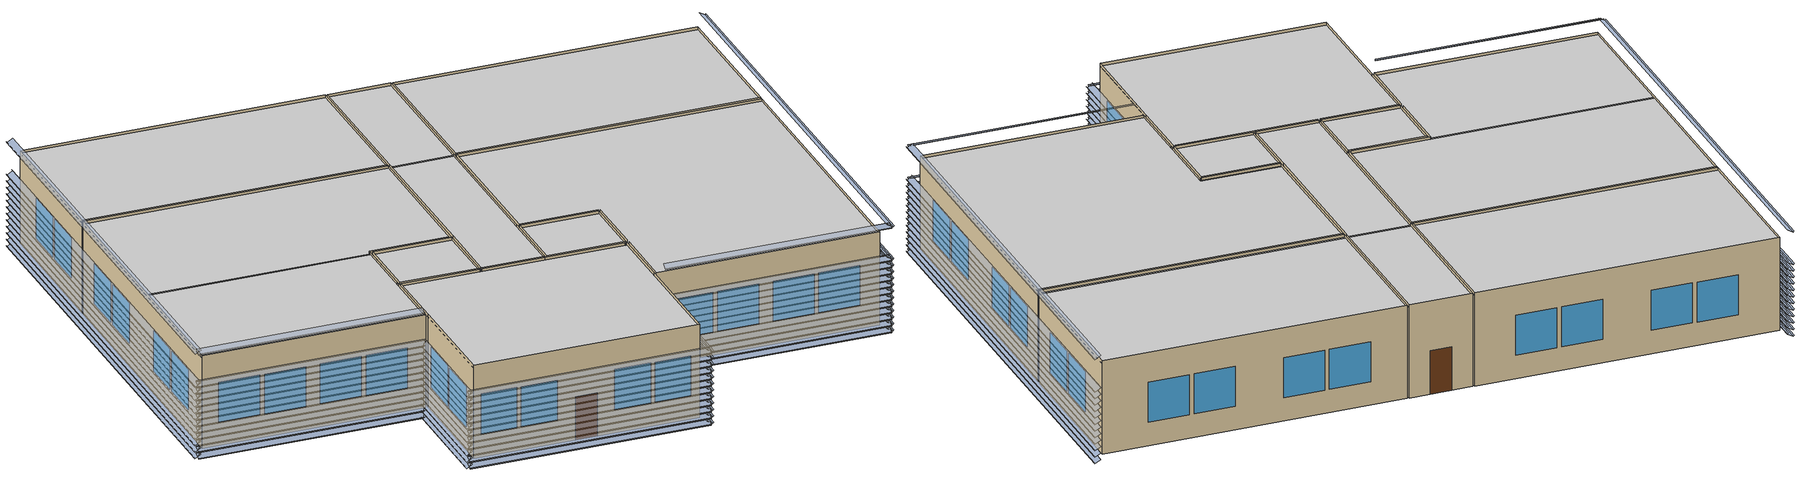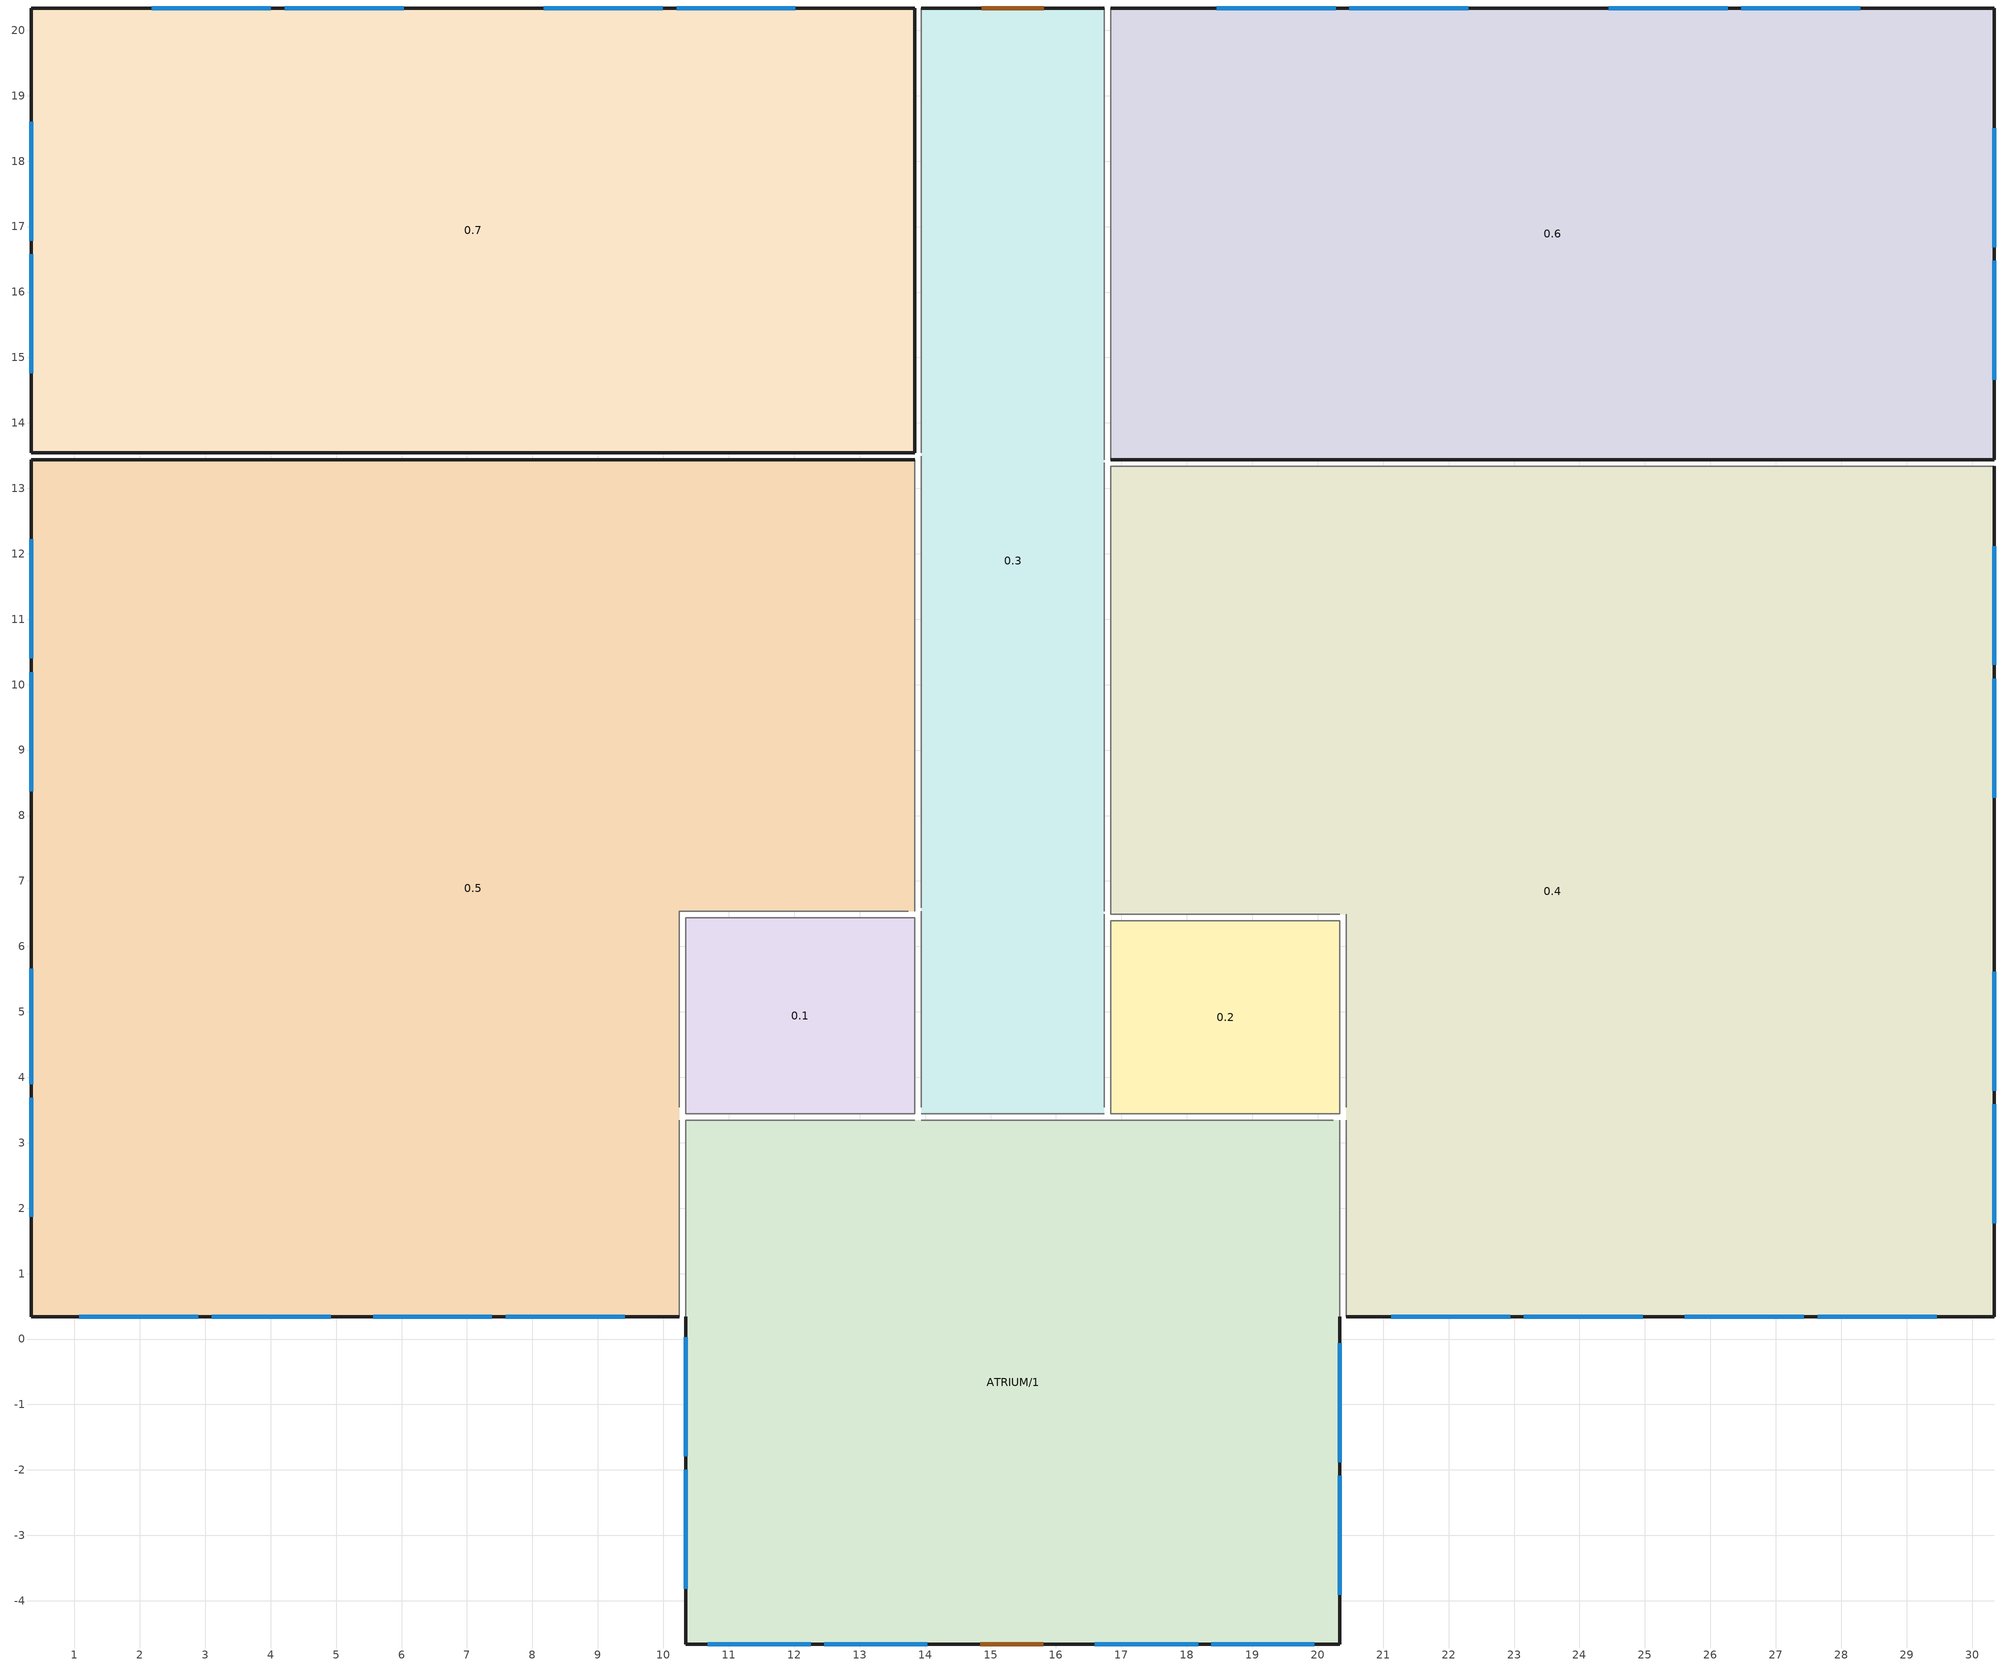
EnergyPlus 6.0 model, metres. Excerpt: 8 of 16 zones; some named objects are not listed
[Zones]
0.1
 floor ground (GFLOORS-3): 10.34,3.44 10.34,6.44 13.84,6.44 13.84,3.44 z0
 wall to 0.5 (INTERNAL.S-7): 13.84,6.44 10.34,6.44 10.34,3.44 z0:4.3
 wall to ATRIUM/1 (INTERNAL.S-7): 10.34,3.44 13.84,3.44 z0:4.3
 wall to 0.3 (INTERNAL.S-7): 13.84,3.44 13.84,6.44 z0:4.3
 ceiling to 1.1 (CEILINGS-3): 13.84,3.44 13.84,6.44 10.34,6.44 10.34,3.44 z4.17
0.2
 floor ground (GFLOORS-3): 16.84,3.44 16.84,6.39 20.34,6.39 20.34,3.44 z0
 wall to 0.3 (INTERNAL.S-7): 16.84,6.39 16.84,3.44 z0:4.3
 wall to ATRIUM/1 (INTERNAL.S-7): 16.84,3.44 20.34,3.44 z0:4.3
 wall to 0.4 (INTERNAL.S-7): 20.34,3.44 20.34,6.39 16.84,6.39 z0:4.3
 ceiling to 1.2 (CEILINGS-3): 20.34,3.44 20.34,6.39 16.84,6.39 16.84,3.44 z4.17
0.3
 floor ground (GFLOORS-3): 13.94,3.44 13.94,20.34 16.74,20.34 16.74,3.44 z0
 wall outside (WALLS-42): 16.74,20.34 13.94,20.34 z0:4.3; 16.74,20.34 13.94,20.34 z0:4.17
 wall to 0.7 (INTERNAL.S-7): 13.94,20.34 13.94,13.54 z0:4.3
 wall to 0.5 (INTERNAL.S-7): 13.94,13.49 13.94,6.59 z0:4.3
 wall to ATRIUM/1 (INTERNAL.S-7): 13.94,3.44 16.74,3.44 z0:4.3
 wall to 0.4 (INTERNAL.S-7): 16.74,6.54 16.74,13.39 z0:4.3
 wall to 0.6 (INTERNAL.S-7): 16.74,13.44 16.74,20.34 z0:4.3
 door (DOORS-1): 15.81,20.34 14.87,20.34 z0:2
 ceiling to 1.61 (CEILINGS-3): 16.74,3.44 16.74,13.44 13.94,13.44 13.94,3.44 z4.17
 ceiling to 1.7 (CEILINGS-3): 16.74,13.54 16.74,20.34 13.94,20.34 13.94,13.54 z4.17
 ceiling adiabatic (CEILINGS-3): 16.74,13.44 16.74,13.54 13.94,13.54 13.94,13.44 z4.17
0.4
 floor ground (GFLOORS-3): 20.44,0.34 20.44,6.49 16.84,6.49 16.84,13.34 30.34,13.34 30.34,0.34 z0
 wall outside (WALLS-42): 20.44,0.34 30.34,0.34 30.34,13.34 z0:4.3; 20.44,0.34 30.34,0.34 30.34,13.34 z0:4.17
 wall to ATRIUM/1 (INTERNAL.S-7): 20.44,3.34 20.44,0.34 z0:4.3
 wall to 0.6 (INTERNAL.S-7): 30.34,13.34 16.84,13.34 z0:4.3
 window (WINDOW-27-NOSHADE): 27.64,0.34 29.46,0.34 / 25.61,0.34 27.43,0.34 / 23.15,0.34 24.97,0.34 / 21.12,0.34 22.94,0.34 / 30.34,10.3 30.34,12.12 / 30.34,8.27 30.34,10.09 / 30.34,3.8 30.34,5.61 / 30.34,1.77 30.34,3.58 z1.08:2.92
 ceiling to 1.5 (CEILINGS-3): 30.34,0.34 30.34,13.34 16.84,13.34 16.84,6.54 20.44,6.54 20.44,0.34 z4.17
 ceiling adiabatic (CEILINGS-3): 20.44,6.49 20.44,6.54 16.84,6.54 16.84,6.49 z4.17
0.5
 floor ground (GFLOORS-3): 0.34,0.34 0.34,13.44 13.84,13.44 13.84,6.54 10.24,6.54 10.24,0.34 z0
 wall outside (WALLS-42): 0.34,13.44 0.34,0.34 10.24,0.34 z0:4.3; 13.84,13.44 0.34,13.44 / 0.34,0.34 10.24,0.34 z0:4.17
 wall to ATRIUM/1 (INTERNAL.S-7): 10.24,0.34 10.24,3.34 z0:4.3
 wall to 0.7 (INTERNAL.S-7): 13.84,13.44 0.34,13.44 z0:4.3
 window (WINDOW-27-NOSHADE): 0.34,3.68 0.34,1.87 / 0.34,5.66 0.34,3.89 / 0.34,10.19 0.34,8.37 / 0.34,12.22 0.34,10.4 / 7.59,0.34 9.41,0.34 / 5.56,0.34 7.38,0.34 / 3.1,0.34 4.92,0.34 / 1.08,0.34 2.89,0.34 z1.08:2.92
 ceiling to 1.6 (CEILINGS-3): 10.24,0.34 10.24,6.44 0.34,6.44 0.34,0.34 z4.17
 ceiling to 1.4 (CEILINGS-3): 13.84,6.54 13.84,13.44 0.34,13.44 0.34,6.54 z4.17
 ceiling adiabatic (CEILINGS-3): 10.24,6.44 10.24,6.54 0.34,6.54 0.34,6.44 z4.17
0.6
 floor ground (GFLOORS-3): 16.84,13.44 16.84,20.34 30.34,20.34 30.34,13.44 z0
 wall outside (WALLS-42): 30.34,13.44 30.34,20.34 16.84,20.34 z0:4.3; 16.84,13.44 30.34,13.44 z0:4.17
 window (WINDOW-27-NOSHADE): 30.34,16.68 30.34,18.5 / 30.34,14.66 30.34,16.47 / 20.27,20.34 18.46,20.34 / 22.3,20.34 20.48,20.34 / 26.26,20.34 24.45,20.34 / 28.29,20.34 26.47,20.34 z1.08:2.92
 ceiling to 1.7 (CEILINGS-3): 30.34,13.54 30.34,20.34 16.84,20.34 16.84,13.54 z4.17
 ceiling adiabatic (CEILINGS-3): 30.34,13.44 30.34,13.54 16.84,13.54 16.84,13.44 z4.17
0.7
 floor ground (GFLOORS-3): 0.34,13.54 0.34,20.34 13.84,20.34 13.84,13.54 z0
 wall outside (WALLS-42): 13.84,20.34 0.34,20.34 0.34,13.54 z0:4.3; 0.34,13.54 13.84,13.54 13.84,20.34 z0:4.17
 window (WINDOW-27-NOSHADE): 0.34,16.57 0.34,14.76 / 0.34,18.6 0.34,16.78 / 12.02,20.34 10.2,20.34 / 9.99,20.34 8.17,20.34 / 6.03,20.34 4.21,20.34 / 4,20.34 2.19,20.34 z1.08:2.92
 ceiling to 1.7 (CEILINGS-3): 13.84,13.54 13.84,20.34 0.34,20.34 0.34,13.54 z4.17
ATRIUM/1
 floor ground (GFLOORS-3): 10.34,-4.66 10.34,3.34 20.34,3.34 20.34,-4.66 z0
 wall outside (WALLS-42): 10.34,0.34 10.34,-4.66 20.34,-4.66 20.34,0.34 z0:4.3
 window (WINDOW-27-NOSHADE): 10.34,-2 10.34,-3.82 / 10.34,0.03 10.34,-1.79 / 20.34,-1.88 20.34,-0.06 / 20.34,-3.91 20.34,-2.09 z1.08:2.92; 18.37,-4.66 19.95,-4.66 / 16.59,-4.66 18.17,-4.66 / 12.46,-4.66 14.03,-4.66 / 10.68,-4.66 12.26,-4.66 z1.07:2.93
 door (DOORS-1): 14.85,-4.66 15.8,-4.66 z0:2
 ceiling to ATRIUM/2 (CEILINGS-3): 20.34,-4.66 20.34,3.34 10.34,3.34 10.34,-4.66 z4.17
shading: -0.12,0,2.2 0.14,0,2.35 0.14,20.68,2.35 -0.12,20.68,2.2; -0.12,0,1.3 0.14,0,1.45 0.14,20.68,1.45 -0.12,20.68,1.3; -0.12,0,2.8 0.14,0,2.95 0.14,20.68,2.95 -0.12,20.68,2.8; -0.12,0,2.5 0.14,0,2.65 0.14,20.68,2.65 -0.12,20.68,2.5; -0.12,0,1.9 0.14,0,2.05 0.14,20.68,2.05 -0.12,20.68,1.9; -0.12,0,1.6 0.14,0,1.75 0.14,20.68,1.75 -0.12,20.68,1.6; -0.12,0,1 0.14,0,1.15 0.14,20.68,1.15 -0.12,20.68,1; -0.12,0,0.7 0.14,0,0.85 0.14,20.68,0.85 -0.12,20.68,0.7; -0.12,0,0.4 0.14,0,0.55 0.14,20.68,0.55 -0.12,20.68,0.4; -0.12,0,0.1 0.14,0,0.25 0.14,20.68,0.25 -0.12,20.68,0.1; -0.12,0,-0.2 0.14,0,-0.05 0.14,20.68,-0.05 -0.12,20.68,-0.2; -0.12,0,3.1 0.14,0,3.25 0.14,20.68,3.25 -0.12,20.68,3.1; -0.11,0,4.6 0.14,0,4.75 0.14,20.68,4.75 -0.11,20.68,4.6; 30.79,20.68,2.2 30.53,20.68,2.35 30.53,0,2.35 30.79,0,2.2; 30.79,20.68,1.6 30.53,20.68,1.75 30.53,0,1.75 30.79,0,1.6; 30.79,20.68,1.3 30.53,20.68,1.45 30.53,0,1.45 30.79,0,1.3; 30.79,20.68,1 30.53,20.68,1.15 30.53,0,1.15 30.79,0,1; 30.79,20.68,0.7 30.53,20.68,0.85 30.53,0,0.85 30.79,0,0.7; 30.79,20.68,0.1 30.53,20.68,0.25 30.53,0,0.25 30.79,0,0.1; 30.79,20.68,-0.2 30.53,20.68,-0.05 30.53,0,-0.05 30.79,0,-0.2; 30.79,20.68,0.4 30.53,20.68,0.55 30.53,0,0.55 30.79,0,0.4; 30.79,20.68,3.1 30.53,20.68,3.25 30.53,0,3.25 30.79,0,3.1; 30.79,20.68,2.8 30.53,20.68,2.95 30.53,0,2.95 30.79,0,2.8; 30.79,20.68,2.5 30.53,20.68,2.65 30.53,0,2.65 30.79,0,2.5; 30.79,20.68,1.9 30.53,20.68,2.05 30.53,0,2.05 30.79,0,1.9; 30.8,20.68,4.6 30.54,20.68,4.75 30.54,0,4.75 30.8,0,4.6; 20.68,-5.12,2.2 20.68,-4.86,2.35 10,-4.86,2.35 10,-5.12,2.2; 20.68,-5.12,1.6 20.68,-4.86,1.75 10,-4.86,1.75 10,-5.12,1.6; 20.68,-5.12,1.3 20.68,-4.86,1.45 10,-4.86,1.45 10,-5.12,1.3; 20.68,-5.12,1 20.68,-4.86,1.15 10,-4.86,1.15 10,-5.12,1; 20.68,-5.12,0.7 20.68,-4.86,0.85 10,-4.86,0.85 10,-5.12,0.7; 20.68,-5.12,0.4 20.68,-4.86,0.55 10,-4.86,0.55 10,-5.12,0.4; 20.68,-5.12,0.1 20.68,-4.86,0.25 10,-4.86,0.25 10,-5.12,0.1; 20.68,-5.12,-0.2 20.68,-4.86,-0.05 10,-4.86,-0.05 10,-5.12,-0.2; 20.68,-5.12,3.1 20.68,-4.86,3.25 10,-4.86,3.25 10,-5.12,3.1; 20.68,-5.12,2.8 20.68,-4.86,2.95 10,-4.86,2.95 10,-5.12,2.8; 20.68,-5.12,2.5 20.68,-4.86,2.65 10,-4.86,2.65 10,-5.12,2.5; 20.68,-5.12,1.9 20.68,-4.86,2.05 10,-4.86,2.05 10,-5.12,1.9; 10.09,-0.11,2.2 10.09,0.14,2.35 -0.01,0.14,2.35 -0.01,-0.11,2.2; 10.09,-0.11,1.6 10.09,0.14,1.75 -0.01,0.14,1.75 -0.01,-0.11,1.6; 10.09,-0.11,1.3 10.09,0.14,1.45 -0.01,0.14,1.45 -0.01,-0.11,1.3; 10.09,-0.11,1 10.09,0.14,1.15 -0.01,0.14,1.15 -0.01,-0.11,1; 10.09,-0.11,0.7 10.09,0.14,0.85 -0.01,0.14,0.85 -0.01,-0.11,0.7; 10.09,-0.11,0.4 10.09,0.14,0.55 -0.01,0.14,0.55 -0.01,-0.11,0.4; 10.09,-0.11,0.1 10.09,0.14,0.25 -0.01,0.14,0.25 -0.01,-0.11,0.1; 10.09,-0.11,-0.2 10.09,0.14,-0.05 -0.01,0.14,-0.05 -0.01,-0.11,-0.2; 10.09,-0.11,3.1 10.09,0.14,3.25 -0.01,0.14,3.25 -0.01,-0.11,3.1; 10.09,-0.11,2.8 10.09,0.14,2.95 -0.01,0.14,2.95 -0.01,-0.11,2.8; 10.09,-0.11,2.5 10.09,0.14,2.65 -0.01,0.14,2.65 -0.01,-0.11,2.5; 10.09,-0.11,1.9 10.09,0.14,2.05 -0.01,0.14,2.05 -0.01,-0.11,1.9; 30.68,-0.11,2.2 30.68,0.14,2.35 20.67,0.14,2.35 20.67,-0.11,2.2; 30.68,-0.11,1.6 30.68,0.14,1.75 20.67,0.14,1.75 20.67,-0.11,1.6; 30.68,-0.11,1.3 30.68,0.14,1.45 20.67,0.14,1.45 20.67,-0.11,1.3; 30.68,-0.11,1 30.68,0.14,1.15 20.67,0.14,1.15 20.67,-0.11,1; 30.68,-0.11,0.7 30.68,0.14,0.85 20.67,0.14,0.85 20.67,-0.11,0.7; 30.68,-0.11,0.4 30.68,0.14,0.55 20.67,0.14,0.55 20.67,-0.11,0.4; 30.68,-0.11,0.1 30.68,0.14,0.25 20.67,0.14,0.25 20.67,-0.11,0.1; 30.68,-0.11,-0.2 30.68,0.14,-0.05 20.67,0.14,-0.05 20.67,-0.11,-0.2; 30.68,-0.11,3.1 30.68,0.14,3.25 20.67,0.14,3.25 20.67,-0.11,3.1; 30.68,-0.11,2.8 30.68,0.14,2.95 20.67,0.14,2.95 20.67,-0.11,2.8; 30.68,-0.11,2.5 30.68,0.14,2.65 20.67,0.14,2.65 20.67,-0.11,2.5; 30.68,-0.11,1.9 30.68,0.14,2.05 20.67,0.14,2.05 20.67,-0.11,1.9; 30.68,-0.11,4.6 30.68,0.15,4.75 20.68,0.15,4.75 20.68,-0.11,4.6; 10,-0.11,4.6 10,0.15,4.75 0,0.15,4.75 0,-0.11,4.6; 9.89,-5,2.2 10.15,-5,2.35 10.15,0,2.35 9.89,0,2.2; 9.89,-5,1.3 10.15,-5,1.45 10.15,0,1.45 9.89,0,1.3; 9.89,-5,3.1 10.15,-5,3.25 10.15,0,3.25 9.89,0,3.1; 9.89,-5,2.8 10.15,-5,2.95 10.15,0,2.95 9.89,0,2.8; 9.89,-5,2.5 10.15,-5,2.65 10.15,0,2.65 9.89,0,2.5; 9.89,-5,1.9 10.15,-5,2.05 10.15,0,2.05 9.89,0,1.9; 9.89,-5,1.6 10.15,-5,1.75 10.15,0,1.75 9.89,0,1.6; 9.89,-5,0.7 10.15,-5,0.85 10.15,0,0.85 9.89,0,0.7; 9.89,-5,-0.2 10.15,-5,-0.05 10.15,0,-0.05 9.89,0,-0.2; 9.89,-5,1 10.15,-5,1.15 10.15,0,1.15 9.89,0,1; 9.89,-5,0.4 10.15,-5,0.55 10.15,0,0.55 9.89,0,0.4; 9.89,-5,0.1 10.15,-5,0.25 10.15,0,0.25 9.89,0,0.1; 20.79,0,2.2 20.54,0,2.35 20.54,-5,2.35 20.79,-5,2.2; 20.79,0,1.6 20.54,0,1.75 20.54,-5,1.75 20.79,-5,1.6; 20.79,0,3.1 20.54,0,3.25 20.54,-5,3.25 20.79,-5,3.1; 20.79,0,2.5 20.54,0,2.65 20.54,-5,2.65 20.79,-5,2.5; 20.79,0,1.3 20.54,0,1.45 20.54,-5,1.45 20.79,-5,1.3; 20.79,0,0.7 20.54,0,0.85 20.54,-5,0.85 20.79,-5,0.7; 20.79,0,0.4 20.54,0,0.55 20.54,-5,0.55 20.79,-5,0.4; 20.79,0,0.1 20.54,0,0.25 20.54,-5,0.25 20.79,-5,0.1; 20.79,0,-0.2 20.54,0,-0.05 20.54,-5,-0.05 20.79,-5,-0.2; 20.79,0,1 20.54,0,1.15 20.54,-5,1.15 20.79,-5,1; 20.79,0,2.8 20.54,0,2.95 20.54,-5,2.95 20.79,-5,2.8; 20.79,0,1.9 20.54,0,2.05 20.54,-5,2.05 20.79,-5,1.9; 0.14,0,3.25 0.11,0,3.3 0.11,20.68,3.3 0.14,20.68,3.25; -0.12,20.68,2.8 -0.15,20.68,2.85 -0.15,0,2.85 -0.12,0,2.8; -0.12,20.68,2.5 -0.15,20.68,2.55 -0.15,0,2.55 -0.12,0,2.5; -0.12,20.68,2.2 -0.15,20.68,2.25 -0.15,0,2.25 -0.12,0,2.2; -0.12,20.68,1.9 -0.15,20.68,1.95 -0.15,0,1.95 -0.12,0,1.9; -0.12,20.68,1.6 -0.15,20.68,1.65 -0.15,0,1.65 -0.12,0,1.6; -0.12,20.68,1.3 -0.15,20.68,1.35 -0.15,0,1.35 -0.12,0,1.3; -0.12,20.68,0.7 -0.15,20.68,0.75 -0.15,0,0.75 -0.12,0,0.7; 0.14,0,2.95 0.11,0,3 0.11,20.68,3 0.14,20.68,2.95; 0.14,0,2.65 0.11,0,2.7 0.11,20.68,2.7 0.14,20.68,2.65; 0.14,0,2.05 0.11,0,2.1 0.11,20.68,2.1 0.14,20.68,2.05; 0.14,0,1.75 0.11,0,1.8 0.11,20.68,1.8 0.14,20.68,1.75; 0.14,0,1.15 0.11,0,1.2 0.11,20.68,1.2 0.14,20.68,1.15; 0.14,0,0.85 0.11,0,0.9 0.11,20.68,0.9 0.14,20.68,0.85; -0.12,20.68,0.4 -0.15,20.68,0.45 -0.15,0,0.45 -0.12,0,0.4; -0.12,20.68,0.1 -0.15,20.68,0.15 -0.15,0,0.15 -0.12,0,0.1; 0.14,0,0.25 0.11,0,0.3 0.11,20.68,0.3 0.14,20.68,0.25; 0.14,0,-0.05 0.11,0,0 0.11,20.68,0 0.14,20.68,-0.05; -0.12,20.68,-0.2 -0.15,20.68,-0.15 -0.15,0,-0.15 -0.12,0,-0.2; -0.12,20.68,1 -0.15,20.68,1.05 -0.15,0,1.05 -0.12,0,1; 0.14,0,0.55 0.11,0,0.6 0.11,20.68,0.6 0.14,20.68,0.55; -0.12,20.68,3.1 -0.15,20.68,3.15 -0.15,0,3.15 -0.12,0,3.1; 0.14,0,1.45 0.11,0,1.5 0.11,20.68,1.5 0.14,20.68,1.45; 0.14,0,2.35 0.11,0,2.4 0.11,20.68,2.4 0.14,20.68,2.35; -0.11,20.68,4.6 -0.14,20.68,4.65 -0.14,0,4.65 -0.11,0,4.6; 30.79,0,2.8 30.82,0,2.85 30.82,20.68,2.85 30.79,20.68,2.8; 30.79,0,2.5 30.82,0,2.55 30.82,20.68,2.55 30.79,20.68,2.5; 30.79,0,2.2 30.82,0,2.25 30.82,20.68,2.25 30.79,20.68,2.2; 30.79,0,1.9 30.82,0,1.95 30.82,20.68,1.95 30.79,20.68,1.9; 30.79,0,1.6 30.82,0,1.65 30.82,20.68,1.65 30.79,20.68,1.6; 30.79,0,1.3 30.82,0,1.35 30.82,20.68,1.35 30.79,20.68,1.3; 30.79,0,0.7 30.82,0,0.75 30.82,20.68,0.75 30.79,20.68,0.7; 30.79,0,0.1 30.82,0,0.15 30.82,20.68,0.15 30.79,20.68,0.1; 30.79,0,-0.2 30.82,0,-0.15 30.82,20.68,-0.15 30.79,20.68,-0.2; 30.79,0,0.4 30.82,0,0.45 30.82,20.68,0.45 30.79,20.68,0.4; 30.79,0,1 30.82,0,1.05 30.82,20.68,1.05 30.79,20.68,1; 30.79,0,3.1 30.82,0,3.15 30.82,20.68,3.15 30.79,20.68,3.1; 30.53,20.68,3.25 30.56,20.68,3.3 30.56,0,3.3 30.53,0,3.25; 30.53,20.68,2.95 30.56,20.68,3 30.56,0,3 30.53,0,2.95; 30.53,20.68,2.65 30.56,20.68,2.7 30.56,0,2.7 30.53,0,2.65; 30.53,20.68,2.05 30.56,20.68,2.1 30.56,0,2.1 30.53,0,2.05; 30.53,20.68,1.15 30.56,20.68,1.2 30.56,0,1.2 30.53,0,1.15; 30.53,20.68,0.85 30.56,20.68,0.9 30.56,0,0.9 30.53,0,0.85; 30.53,20.68,0.25 30.56,20.68,0.3 30.56,0,0.3 30.53,0,0.25; 30.53,20.68,-0.05 30.56,20.68,0 30.56,0,0 30.53,0,-0.05; 30.53,20.68,0.55 30.56,20.68,0.6 30.56,0,0.6 30.53,0,0.55; 30.53,20.68,1.45 30.56,20.68,1.5 30.56,0,1.5 30.53,0,1.45; 30.53,20.68,1.75 30.56,20.68,1.8 30.56,0,1.8 30.53,0,1.75; 30.53,20.68,2.35 30.56,20.68,2.4 30.56,0,2.4 30.53,0,2.35; 30.8,0,4.6 30.83,0,4.65 30.83,20.68,4.65 30.8,20.68,4.6; 10,-5.12,2.8 10,-5.15,2.85 20.68,-5.15,2.85 20.68,-5.12,2.8; 10,-5.12,2.5 10,-5.15,2.55 20.68,-5.15,2.55 20.68,-5.12,2.5; 10,-5.12,2.2 10,-5.15,2.25 20.68,-5.15,2.25 20.68,-5.12,2.2; 10,-5.12,1.9 10,-5.15,1.95 20.68,-5.15,1.95 20.68,-5.12,1.9; 10,-5.12,1.6 10,-5.15,1.65 20.68,-5.15,1.65 20.68,-5.12,1.6; 10,-5.12,1.3 10,-5.15,1.35 20.68,-5.15,1.35 20.68,-5.12,1.3; 10,-5.12,0.7 10,-5.15,0.75 20.68,-5.15,0.75 20.68,-5.12,0.7; 10,-5.12,0.4 10,-5.15,0.45 20.68,-5.15,0.45 20.68,-5.12,0.4; 10,-5.12,0.1 10,-5.15,0.15 20.68,-5.15,0.15 20.68,-5.12,0.1; 10,-5.12,-0.2 10,-5.15,-0.15 20.68,-5.15,-0.15 20.68,-5.12,-0.2; 10,-5.12,1 10,-5.15,1.05 20.68,-5.15,1.05 20.68,-5.12,1; 10,-5.12,3.1 10,-5.15,3.15 20.68,-5.15,3.15 20.68,-5.12,3.1; 20.68,-4.86,3.25 20.68,-4.89,3.3 10,-4.89,3.3 10,-4.86,3.25; 20.68,-4.86,2.95 20.68,-4.89,3 10,-4.89,3 10,-4.86,2.95; 20.68,-4.86,2.65 20.68,-4.89,2.7 10,-4.89,2.7 10,-4.86,2.65; 20.68,-4.86,2.05 20.68,-4.89,2.1 10,-4.89,2.1 10,-4.86,2.05; 20.68,-4.86,1.15 20.68,-4.89,1.2 10,-4.89,1.2 10,-4.86,1.15; 20.68,-4.86,0.85 20.68,-4.89,0.9 10,-4.89,0.9 10,-4.86,0.85; 20.68,-4.86,-0.05 20.68,-4.89,0 10,-4.89,0 10,-4.86,-0.05; 20.68,-4.86,0.25 20.68,-4.89,0.3 10,-4.89,0.3 10,-4.86,0.25; 20.68,-4.86,0.55 20.68,-4.89,0.6 10,-4.89,0.6 10,-4.86,0.55; 20.68,-4.86,1.75 20.68,-4.89,1.8 10,-4.89,1.8 10,-4.86,1.75; 20.68,-4.86,1.45 20.68,-4.89,1.5 10,-4.89,1.5 10,-4.86,1.45; 20.68,-4.86,2.35 20.68,-4.89,2.4 10,-4.89,2.4 10,-4.86,2.35; 10.09,0.14,3.25 10.09,0.11,3.3 -0.01,0.11,3.3 -0.01,0.14,3.25; 10.09,0.14,2.95 10.09,0.11,3 -0.01,0.11,3 -0.01,0.14,2.95; -0.01,-0.11,2.8 -0.01,-0.14,2.85 10.09,-0.14,2.85 10.09,-0.11,2.8; 10.09,0.14,2.65 10.09,0.11,2.7 -0.01,0.11,2.7 -0.01,0.14,2.65; -0.01,-0.11,2.5 -0.01,-0.14,2.55 10.09,-0.14,2.55 10.09,-0.11,2.5; -0.01,-0.11,2.2 -0.01,-0.14,2.25 10.09,-0.14,2.25 10.09,-0.11,2.2; 10.09,0.14,2.05 10.09,0.11,2.1 -0.01,0.11,2.1 -0.01,0.14,2.05; -0.01,-0.11,1.9 -0.01,-0.14,1.95 10.09,-0.14,1.95 10.09,-0.11,1.9; -0.01,-0.11,1.6 -0.01,-0.14,1.65 10.09,-0.14,1.65 10.09,-0.11,1.6; -0.01,-0.11,1.3 -0.01,-0.14,1.35 10.09,-0.14,1.35 10.09,-0.11,1.3; 10.09,0.14,1.15 10.09,0.11,1.2 -0.01,0.11,1.2 -0.01,0.14,1.15; 10.09,0.14,0.85 10.09,0.11,0.9 -0.01,0.11,0.9 -0.01,0.14,0.85; -0.01,-0.11,0.7 -0.01,-0.14,0.75 10.09,-0.14,0.75 10.09,-0.11,0.7; -0.01,-0.11,0.4 -0.01,-0.14,0.45 10.09,-0.14,0.45 10.09,-0.11,0.4; 10.09,0.14,0.25 10.09,0.11,0.3 -0.01,0.11,0.3 -0.01,0.14,0.25; -0.01,-0.11,0.1 -0.01,-0.14,0.15 10.09,-0.14,0.15 10.09,-0.11,0.1; 10.09,0.14,-0.05 10.09,0.11,0 -0.01,0.11,0 -0.01,0.14,-0.05; -0.01,-0.11,-0.2 -0.01,-0.14,-0.15 10.09,-0.14,-0.15 10.09,-0.11,-0.2; -0.01,-0.11,1 -0.01,-0.14,1.05 10.09,-0.14,1.05 10.09,-0.11,1; 10.09,0.14,0.55 10.09,0.11,0.6 -0.01,0.11,0.6 -0.01,0.14,0.55; 10.09,0.14,1.75 10.09,0.11,1.8 -0.01,0.11,1.8 -0.01,0.14,1.75; 10.09,0.14,1.45 10.09,0.11,1.5 -0.01,0.11,1.5 -0.01,0.14,1.45; -0.01,-0.11,3.1 -0.01,-0.14,3.15 10.09,-0.14,3.15 10.09,-0.11,3.1; 10.09,0.14,2.35 10.09,0.11,2.4 -0.01,0.11,2.4 -0.01,0.14,2.35; 30.68,0.14,3.25 30.68,0.11,3.3 20.67,0.11,3.3 20.67,0.14,3.25; 30.68,0.14,2.95 30.68,0.11,3 20.67,0.11,3 20.67,0.14,2.95; 20.67,-0.11,2.8 20.67,-0.14,2.85 30.68,-0.14,2.85 30.68,-0.11,2.8; 30.68,0.14,2.65 30.68,0.11,2.7 20.67,0.11,2.7 20.67,0.14,2.65; 20.67,-0.11,2.5 20.67,-0.14,2.55 30.68,-0.14,2.55 30.68,-0.11,2.5; 20.67,-0.11,2.2 20.67,-0.14,2.25 30.68,-0.14,2.25 30.68,-0.11,2.2; 30.68,0.14,2.05 30.68,0.11,2.1 20.67,0.11,2.1 20.67,0.14,2.05; 20.67,-0.11,1.9 20.67,-0.14,1.95 30.68,-0.14,1.95 30.68,-0.11,1.9; 20.67,-0.11,1.6 20.67,-0.14,1.65 30.68,-0.14,1.65 30.68,-0.11,1.6; 20.67,-0.11,1.3 20.67,-0.14,1.35 30.68,-0.14,1.35 30.68,-0.11,1.3; 30.68,0.14,1.15 30.68,0.11,1.2 20.67,0.11,1.2 20.67,0.14,1.15; 30.68,0.14,0.85 30.68,0.11,0.9 20.67,0.11,0.9 20.67,0.14,0.85; 20.67,-0.11,0.7 20.67,-0.14,0.75 30.68,-0.14,0.75 30.68,-0.11,0.7; 20.67,-0.11,0.4 20.67,-0.14,0.45 30.68,-0.14,0.45 30.68,-0.11,0.4; 30.68,0.14,0.25 30.68,0.11,0.3 20.67,0.11,0.3 20.67,0.14,0.25; 20.67,-0.11,0.1 20.67,-0.14,0.15 30.68,-0.14,0.15 30.68,-0.11,0.1; 30.68,0.14,-0.05 30.68,0.11,0 20.67,0.11,0 20.67,0.14,-0.05; 20.67,-0.11,-0.2 20.67,-0.14,-0.15 30.68,-0.14,-0.15 30.68,-0.11,-0.2; 20.67,-0.11,1 20.67,-0.14,1.05 30.68,-0.14,1.05 30.68,-0.11,1; 30.68,0.14,0.55 30.68,0.11,0.6 20.67,0.11,0.6 20.67,0.14,0.55; 30.68,0.14,1.75 30.68,0.11,1.8 20.67,0.11,1.8 20.67,0.14,1.75; 30.68,0.14,1.45 30.68,0.11,1.5 20.67,0.11,1.5 20.67,0.14,1.45; 20.67,-0.11,3.1 20.67,-0.14,3.15 30.68,-0.14,3.15 30.68,-0.11,3.1; 30.68,0.14,2.35 30.68,0.11,2.4 20.67,0.11,2.4 20.67,0.14,2.35; 20.68,-0.11,4.6 20.68,-0.14,4.65 30.68,-0.14,4.65 30.68,-0.11,4.6; 0,-0.11,4.6 0,-0.14,4.65 10,-0.14,4.65 10,-0.11,4.6; 10.15,-5,2.95 10.12,-5,3 10.12,0,3 10.15,0,2.95; 10.15,-5,2.65 10.12,-5,2.7 10.12,0,2.7 10.15,0,2.65; 10.15,-5,2.05 10.12,-5,2.1 10.12,0,2.1 10.15,0,2.05; 10.15,-5,1.15 10.12,-5,1.2 10.12,0,1.2 10.15,0,1.15; 10.15,-5,0.85 10.12,-5,0.9 10.12,0,0.9 10.15,0,0.85; 10.15,-5,0.55 10.12,-5,0.6 10.12,0,0.6 10.15,0,0.55; 10.15,-5,0.25 10.12,-5,0.3 10.12,0,0.3 10.15,0,0.25; 10.15,-5,-0.05 10.12,-5,0 10.12,0,0 10.15,0,-0.05; 10.15,-5,3.25 10.12,-5,3.3 10.12,0,3.3 10.15,0,3.25; 10.15,-5,2.35 10.12,-5,2.4 10.12,0,2.4 10.15,0,2.35; 10.15,-5,1.75 10.12,-5,1.8 10.12,0,1.8 10.15,0,1.75; 10.15,-5,1.45 10.12,-5,1.5 10.12,0,1.5 10.15,0,1.45; 9.89,0,2.8 9.86,0,2.85 9.86,-5,2.85 9.89,-5,2.8; 9.89,0,2.5 9.86,0,2.55 9.86,-5,2.55 9.89,-5,2.5; 9.89,0,2.2 9.86,0,2.25 9.86,-5,2.25 9.89,-5,2.2; 9.89,0,1.9 9.86,0,1.95 9.86,-5,1.95 9.89,-5,1.9; 9.89,0,1.6 9.86,0,1.65 9.86,-5,1.65 9.89,-5,1.6; 9.89,0,1.3 9.86,0,1.35 9.86,-5,1.35 9.89,-5,1.3; 9.89,0,0.7 9.86,0,0.75 9.86,-5,0.75 9.89,-5,0.7; 9.89,0,0.1 9.86,0,0.15 9.86,-5,0.15 9.89,-5,0.1; 9.89,0,-0.2 9.86,0,-0.15 9.86,-5,-0.15 9.89,-5,-0.2; 9.89,0,0.4 9.86,0,0.45 9.86,-5,0.45 9.89,-5,0.4; 9.89,0,1 9.86,0,1.05 9.86,-5,1.05 9.89,-5,1; 9.89,0,3.1 9.86,0,3.15 9.86,-5,3.15 9.89,-5,3.1; 20.54,0,2.95 20.57,0,3 20.57,-5,3 20.54,-5,2.95; 20.54,0,2.05 20.57,0,2.1 20.57,-5,2.1 20.54,-5,2.05; 20.54,0,1.15 20.57,0,1.2 20.57,-5,1.2 20.54,-5,1.15; 20.54,0,0.85 20.57,0,0.9 20.57,-5,0.9 20.54,-5,0.85; 20.54,0,0.25 20.57,0,0.3 20.57,-5,0.3 20.54,-5,0.25; 20.54,0,-0.05 20.57,0,0 20.57,-5,0 20.54,-5,-0.05; 20.54,0,0.55 20.57,0,0.6 20.57,-5,0.6 20.54,-5,0.55; 20.54,0,3.25 20.57,0,3.3 20.57,-5,3.3 20.54,-5,3.25; 20.54,0,2.65 20.57,0,2.7 20.57,-5,2.7 20.54,-5,2.65; 20.54,0,1.45 20.57,0,1.5 20.57,-5,1.5 20.54,-5,1.45; 20.54,0,2.35 20.57,0,2.4 20.57,-5,2.4 20.54,-5,2.35; 20.54,0,1.75 20.57,0,1.8 20.57,-5,1.8 20.54,-5,1.75; 20.79,-5,2.5 20.82,-5,2.55 20.82,0,2.55 20.79,0,2.5; 20.79,-5,1.9 20.82,-5,1.95 20.82,0,1.95 20.79,0,1.9; 20.79,-5,1.6 20.82,-5,1.65 20.82,0,1.65 20.79,0,1.6; 20.79,-5,1.3 20.82,-5,1.35 20.82,0,1.35 20.79,0,1.3; 20.79,-5,0.7 20.82,-5,0.75 20.82,0,0.75 20.79,0,0.7; 20.79,-5,0.1 20.82,-5,0.15 20.82,0,0.15 20.79,0,0.1; 20.79,-5,0.4 20.82,-5,0.45 20.82,0,0.45 20.79,0,0.4; 20.79,-5,-0.2 20.82,-5,-0.15 20.82,0,-0.15 20.79,0,-0.2; 20.79,-5,2.8 20.82,-5,2.85 20.82,0,2.85 20.79,0,2.8; 20.79,-5,2.2 20.82,-5,2.25 20.82,0,2.25 20.79,0,2.2; 20.79,-5,1 20.82,-5,1.05 20.82,0,1.05 20.79,0,1; 20.79,-5,3.1 20.82,-5,3.15 20.82,0,3.15 20.79,0,3.1
[Building]
Hevacomp: North Axis {deg}=0; Terrain=City; Loads Convergence Tolerance Value=0.04; Temperature Convergence Tolerance Value {deltaC}=0.4; Solar Distribution=FullExterior; Maximum Number of Warmup Days=25
[Site:Location]
Reims (w-s): Latitude {deg}=49.3; Longitude {deg}=-10.967; Time Zone {hr}=0; Elevation {m}=94
[Site:GroundTemperature:BuildingSurface]
18, 18, 18, 18, 18, 18, 18, 18, 18, 18, 18, 18
[Site:GroundReflectance]
0.2, 0.2, 0.2, 0.2, 0.2, 0.2, 0.2, 0.2, 0.2, 0.2, 0.2, 0.2
[Material] Roughness=MediumRough; Thermal Absorptance=0.9
Name | Thickness {m} | Conductivity {W/m-K} | Density {kg/m3} | Specific Heat {J/kg-K} | Solar Absorptance | Visible Absorptance
MAT1 | 0.105 | 0.84 | 1700 | 800 | 0.6 | 0.6
MAT2 | 0.125 | 0.04 | 12 | 840 | 0.6 | 0.6
MAT3 | 0.1 | 0.29 | 720 | 1069 | 0.6 | 0.6
MAT4 | 0.012 | 0.18 | 800 | 840 | 0.6 | 0.6
MAT10 | 0.012 | 0.16 | 950 | 840 | 0.6 | 0.6
MAT11 | 0.019 | 0.14 | 650 | 1200 | 0.6 | 0.6
MAT12 | 0.5 | 1.127 | 1842 | 898 | 0.9 | 0.9
MAT13 | 0.15 | 1.4 | 2100 | 840 | 0.9 | 0.9
MAT14 | 0.05 | 0.41 | 1200 | 840 | 0.9 | 0.9
MAT15 | 0.012 | 0.06 | 200 | 1000 | 0.6 | 0.6
MAT16 | 0.03 | 0.16 | 770 | 1200 | 0.6 | 0.6
MATFURN1 | 0.01 | 0.1 | 600 | 1000 | 0.6 | 0.6
[Material:AirGap]
Name | Thermal Resistance {m2-K/W}
AIR1 | 0.0915377
AIR2 | 0.183076
AIR3 | 0.191205
[WindowMaterial:Glazing] Optical Data Type=SpectralAverage; Thickness {m}=0.006; Infrared Transmittance at Normal Incidence=0; Back Side Infrared Hemispherical Emissivity=0.837; Conductivity {W/m-K}=1
Name | Solar Transmittance at Normal Incidence | Front Side Solar Reflectance at Normal Incidence | Back Side Solar Reflectance at Normal Incidence | Visible Transmittance at Normal Incidence | Front Side Visible Reflectance at Normal Incidence | Back Side Visible Reflectance at Normal Incidence | Front Side Infrared Hemispherical Emissivity
GLASS1 | 0.74 | 0.13 | 0.13 | 0.74 | 0.13 | 0.13 | 0.837
GLASS2 | 0.66 | 0.11 | 0.11 | 0.66 | 0.11 | 0.11 | 0.168
[WindowMaterial:Gas]
GAS1: Gas Type=ARGON; Thickness {m}=0.016
[WindowMaterial:Shade]
WSHADE-1: Solar Transmittance=0.07; Solar Reflectance=0.4; Visible Transmittance=0.07; Visible Reflectance=0.4; Thermal Hemispherical Emissivity=0.837; Thermal Transmittance=0; Thickness {m}=0.001; Conductivity {W/m-K}=100; Shade to Glass Distance {m}=0.1; Top Opening Multiplier=0; Bottom Opening Multiplier=0; Left-Side Opening Multiplier=0; Right-Side Opening Multiplier=0; Airflow Permeability=0
[Construction]
WINDOW-27-NOSHADE: GLASS1, GAS1, GLASS2
WINDOW-27-WITHSHADE: GLASS1, GAS1, GLASS2, WSHADE-1
GFLOORS-3: MAT12, MAT13, MAT14, MAT15
CEILINGS-3: MAT11, AIR3, MAT10
INTERNAL.S-7: MAT4, AIR2, MAT4
WALLS-42: MAT1, AIR1, MAT2, MAT3, MAT4
DOORS-1: MAT16
FURN1: MATFURN1
[WindowProperty:ShadingControl] Shading Type=InteriorShade; Construction with Shading=WINDOW-27-WITHSHADE; Shading Control Type=AlwaysOff; Setpoint {W/m2, W or deg C}=25; Shading Control Is Scheduled=NO; Glare Control Is Active=NO
0.4 Surf1-1-1SCONTROL; 0.4 Surf1-2-1SCONTROL; 0.4 Surf1-3-1SCONTROL; 0.4 Surf1-4-1SCONTROL; 0.4 Surf6-1-1SCONTROL; 0.4 Surf6-2-1SCONTROL; 0.4 Surf6-3-1SCONTROL; 0.4 Surf6-4-1SCONTROL; 0.5 Surf1-1-1SCONTROL; 0.5 Surf1-2-1SCONTROL; 0.5 Surf1-3-1SCONTROL; 0.5 Surf1-4-1SCONTROL; 0.5 Surf6-1-1SCONTROL; 0.5 Surf6-2-1SCONTROL; 0.5 Surf6-3-1SCONTROL; 0.5 Surf6-4-1SCONTROL; 0.6 Surf1-1-1SCONTROL; 0.6 Surf1-2-1SCONTROL; 0.6 Surf4-1-1SCONTROL; 0.6 Surf4-2-1SCONTROL; 0.6 Surf4-3-1SCONTROL; 0.6 Surf4-4-1SCONTROL; 0.7 Surf1-1-1SCONTROL; 0.7 Surf1-2-1SCONTROL; 0.7 Surf4-1-1SCONTROL; 0.7 Surf4-2-1SCONTROL; 0.7 Surf4-3-1SCONTROL; 0.7 Surf4-4-1SCONTROL; 1.4 Surf1-1-1SCONTROL; 1.4 Surf1-2-1SCONTROL; 1.5 Surf1-1-1SCONTROL; 1.5 Surf1-2-1SCONTROL; 1.5 Surf1-3-1SCONTROL; 1.5 Surf1-4-1SCONTROL; 1.5 Surf6-1-1SCONTROL; 1.5 Surf6-2-1SCONTROL; 1.5 Surf6-3-1SCONTROL; 1.5 Surf6-4-1SCONTROL; 1.6 Surf1-1-1SCONTROL; 1.6 Surf1-2-1SCONTROL; 1.6 Surf4-1-1SCONTROL; 1.6 Surf4-2-1SCONTROL; 1.6 Surf4-3-1SCONTROL; 1.6 Surf4-4-1SCONTROL; 1.7 Surf1-1-1SCONTROL; 1.7 Surf1-2-1SCONTROL; 1.7 Surf4-1-1SCONTROL; 1.7 Surf4-2-1SCONTROL; 1.7 Surf7-1-1SCONTROL; 1.7 Surf7-2-1SCONTROL; 1.7 Surf7-3-1SCONTROL; 1.7 Surf7-4-1SCONTROL; 1.7 Surf7-5-1SCONTROL; 1.7 Surf7-6-1SCONTROL; 1.7 Surf7-7-1SCONTROL; 1.7 Surf7-8-1SCONTROL; 1.7 Surf7-9-1SCONTROL; 1.7 Surf7-10-1SCONTROL; ATRIUM/1 Surf1-1-1SCONTROL; ATRIUM/1 Surf1-2-1SCONTROL; ATRIUM/1 Surf4-1-1SCONTROL; ATRIUM/1 Surf4-2-1SCONTROL; ATRIUM/1 Surf4-3-1SCONTROL; ATRIUM/1 Surf4-4-1SCONTROL; ATRIUM/1 Surf9-1-1SCONTROL; ATRIUM/1 Surf9-2-1SCONTROL
[Zone] Multiplier=1
Name | Ceiling Height {m} | Volume {m3}
0.1 | 4.169 | 43.7745
0.2 | 4.169 | 43.04493
0.3 | 4.169 | 197.2771
0.4 | 4.169 | 639.3578
0.5 | 4.17 | 644.3901
0.6 | 4.169 | 388.3424
0.7 | 4.169 | 382.7142
ATRIUM/1 | 4.169 | 333.52
[InternalMass] Construction=FURN1
Name | Zone | Surface Area {m2}
0.1-FURN | 0.1 | 5.25
0.2-FURN | 0.2 | 5.1625
0.3-FURN | 0.3 | 23.66
0.4-FURN | 0.4 | 76.68
0.5-FURN | 0.5 | 77.265
0.6-FURN | 0.6 | 46.575
0.7-FURN | 0.7 | 45.9
ATRIUM/1-FURN | ATRIUM/1 | 40
[People] Number of People Schedule=SCHED OCCUP1; Number of People Calculation Method=People; People per Zone Floor Area {person/m2}=0; Zone Floor Area per Person {m2/person}=0; Sensible Heat Fraction=autocalculate; Activity Level Schedule=ACTIVITY 160
Name | Zone or ZoneList | Number of People | Fraction Radiant
0.4People1 | 0.4 | 15.3 | 0.5
0.5People1 | 0.5 | 15.5 | 0.55
0.6People1 | 0.6 | 18.6 | 0.5
0.7People1 | 0.7 | 6.1 | 0.55
1.5People1 | 1.5 | 15.5 | 0.5
1.6People1 | 1.6 | 12.1 | 0.5
1.7People1 | 1.7 | 20.4 | 0.5
ATRIUM/1People1 | ATRIUM/1 | 8 | 0.5
[ZoneInfiltration:DesignFlowRate] Schedule=SCHED INFILBASIC; Design Flow Rate Calculation Method=Flow/Zone; Flow per Zone Floor Area {m3/s-m2}=0; Flow per Exterior Surface Area {m3/s-m2}=0; Air Changes per Hour=0; Constant Term Coefficient=1; Temperature Term Coefficient=0; Velocity Term Coefficient=0; Velocity Squared Term Coefficient=0
Name | Zone or ZoneList | Design Flow Rate {m3/s}
0.1Infil1 | 0.1 | 0.00607979
0.2Infil1 | 0.2 | 0.00597846
0.3Infil1 | 0.3 | 0.0273996
0.4Infil1 | 0.4 | 0.0887997
0.5Infil1 | 0.5 | 0.0894986
0.6Infil1 | 0.6 | 0.0539364
0.7Infil1 | 0.7 | 0.0531548
ATRIUM/1Infil1 | ATRIUM/1 | 0.0463222
[ZoneControl:Thermostat] Control Type Schedule=DeadBand
Name | Zone or ZoneList | Control 1
0.1 STAT | 0.1 | 0.1 STATCONTROL
0.2 STAT | 0.2 | 0.2 STATCONTROL
0.3 STAT | 0.3 | 0.3 STATCONTROL
0.4 STAT | 0.4 | 0.4 STATCONTROL
0.5 STAT | 0.5 | 0.5 STATCONTROL
0.6 STAT | 0.6 | 0.6 STATCONTROL
0.7 STAT | 0.7 | 0.7 STATCONTROL
ATRIUM/1 STAT | ATRIUM/1 | ATRIUM/1 STATCONTROL
[ZoneControl:Thermostat:OperativeTemperature] Radiative Fraction Input Mode=CONSTANT; Fixed Radiative Fraction=0
Name | Thermostat
 | 0.1 STAT
 | 0.2 STAT
 | 0.3 STAT
 | 0.4 STAT
 | 0.5 STAT
 | 0.6 STAT
 | 0.7 STAT
 | 1.1 STAT
 | 1.2 STAT
 | 1.4 STAT
 | 1.5 STAT
 | 1.6 STAT
 | 1.61 STAT
 | 1.7 STAT
 | ATRIUM/1 STAT
 | ATRIUM/2 STAT
[ThermostatSetpoint:DualSetpoint] Cooling Setpoint Temperature Schedule=PurchaseRTEMP2
Name | Heating Setpoint Temperature Schedule
0.1 STATCONTROL; 0.2 STATCONTROL | PurchaseRTEMP1
0.3 STATCONTROL; ATRIUM/1 STATCONTROL | PurchaseRTEMP3
0.4 STATCONTROL; 0.5 STATCONTROL; 0.6 STATCONTROL; 0.7 STATCONTROL | PurchaseRTEMP4
[ZoneHVAC:IdealLoadsAirSystem] Cooling Supply Air Temperature {C}=22; Cooling Supply Air Humidity Ratio {kg-H2O/kg-air}=0.00886414; Heating Limit=NO LIMIT; Cooling Limit=NO LIMIT; Outdoor Air=NO OUTSIDE AIR; Outdoor Air Flow Rate {m3/s}=0; Heating Availability Schedule=AlwaysON; Cooling Availability Schedule=AlwaysON
Name | Heating Supply Air Temperature {C} | Heating Supply Air Humidity Ratio {kg-H2O/kg-air}
0.1 PURCHASE AIR; 0.2 PURCHASE AIR; 1.1 PURCHASE AIR; 1.2 PURCHASE AIR | 19 | 0.00516991
0.3 PURCHASE AIR; 1.61 PURCHASE AIR; ATRIUM/1 PURCHASE AIR; ATRIUM/2 PURCHASE AIR | 17 | 0.00454306
0.4 PURCHASE AIR; 0.5 PURCHASE AIR; 0.6 PURCHASE AIR; 0.7 PURCHASE AIR; 1.4 PURCHASE AIR; 1.5 PURCHASE AIR; 1.6 PURCHASE AIR; 1.7 PURCHASE AIR | 21 | 0.00587346
[Zone equipment]
0.1: 0.1 PURCHASE AIR
0.2: 0.2 PURCHASE AIR
0.3: 0.3 PURCHASE AIR
0.4: 0.4 PURCHASE AIR
0.5: 0.5 PURCHASE AIR
0.6: 0.6 PURCHASE AIR
0.7: 0.7 PURCHASE AIR
ATRIUM/1: ATRIUM/1 PURCHASE AIR
[Schedule:Compact]
SCHED OCCUP1: Through: 12/31, For: AllDays, Until: 1:00, 0, Until: 2:00, 0, Until: 3:00, 0, Until: 4:00, 0, Until: 5:00, 0, Until: 6:00, 0, Until: 7:00, 0, Until: 8:00, 0, Until: 9:00, 1, Until: 10:00, 1, Until: 11:00, 1, Until: 12:00, 1, Until: 13:00, 1, Until: 14:00, 1, Until: 15:00, 1, Until: 16:00, 1, Until: 17:00, 1, Until: 18:00, 1, Until: 19:00, 0, Until: 20:00, 0, Until: 21:00, 0, Until: 22:00, 0, Until: 23:00, 0, Until: 24:00, 0
PurchaseRTEMP1: Through: 12/31, For: AllDays, Until: 24:00, 18
PurchaseRTEMP2: Through: 12/31, For: AllDays, Until: 24:00, 23
PurchaseRTEMP3: Through: 12/31, For: AllDays, Until: 24:00, 16
PurchaseRTEMP4: Through: 12/31, For: AllDays, Until: 24:00, 20
SCHED INFILBASIC; AlwaysON: Through: 12/31, For: AllDays, Until: 24:00, 1
ACTIVITY 160: Through: 12/31, For: AllDays, Until: 24:00, 160
DeadBand: Through: 12/31, For: AllDays, Until: 24:00, 4
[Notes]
0813 random number
date =     06-Feb-2010 time=14:52:52
diskb =    C:\Hevacomp Projects\NA\Single Rm test case\Part L Level 5 - 0\Hevacomp DDB\
diskc =    C:\Program Files\Heva25\HEVADATA\
